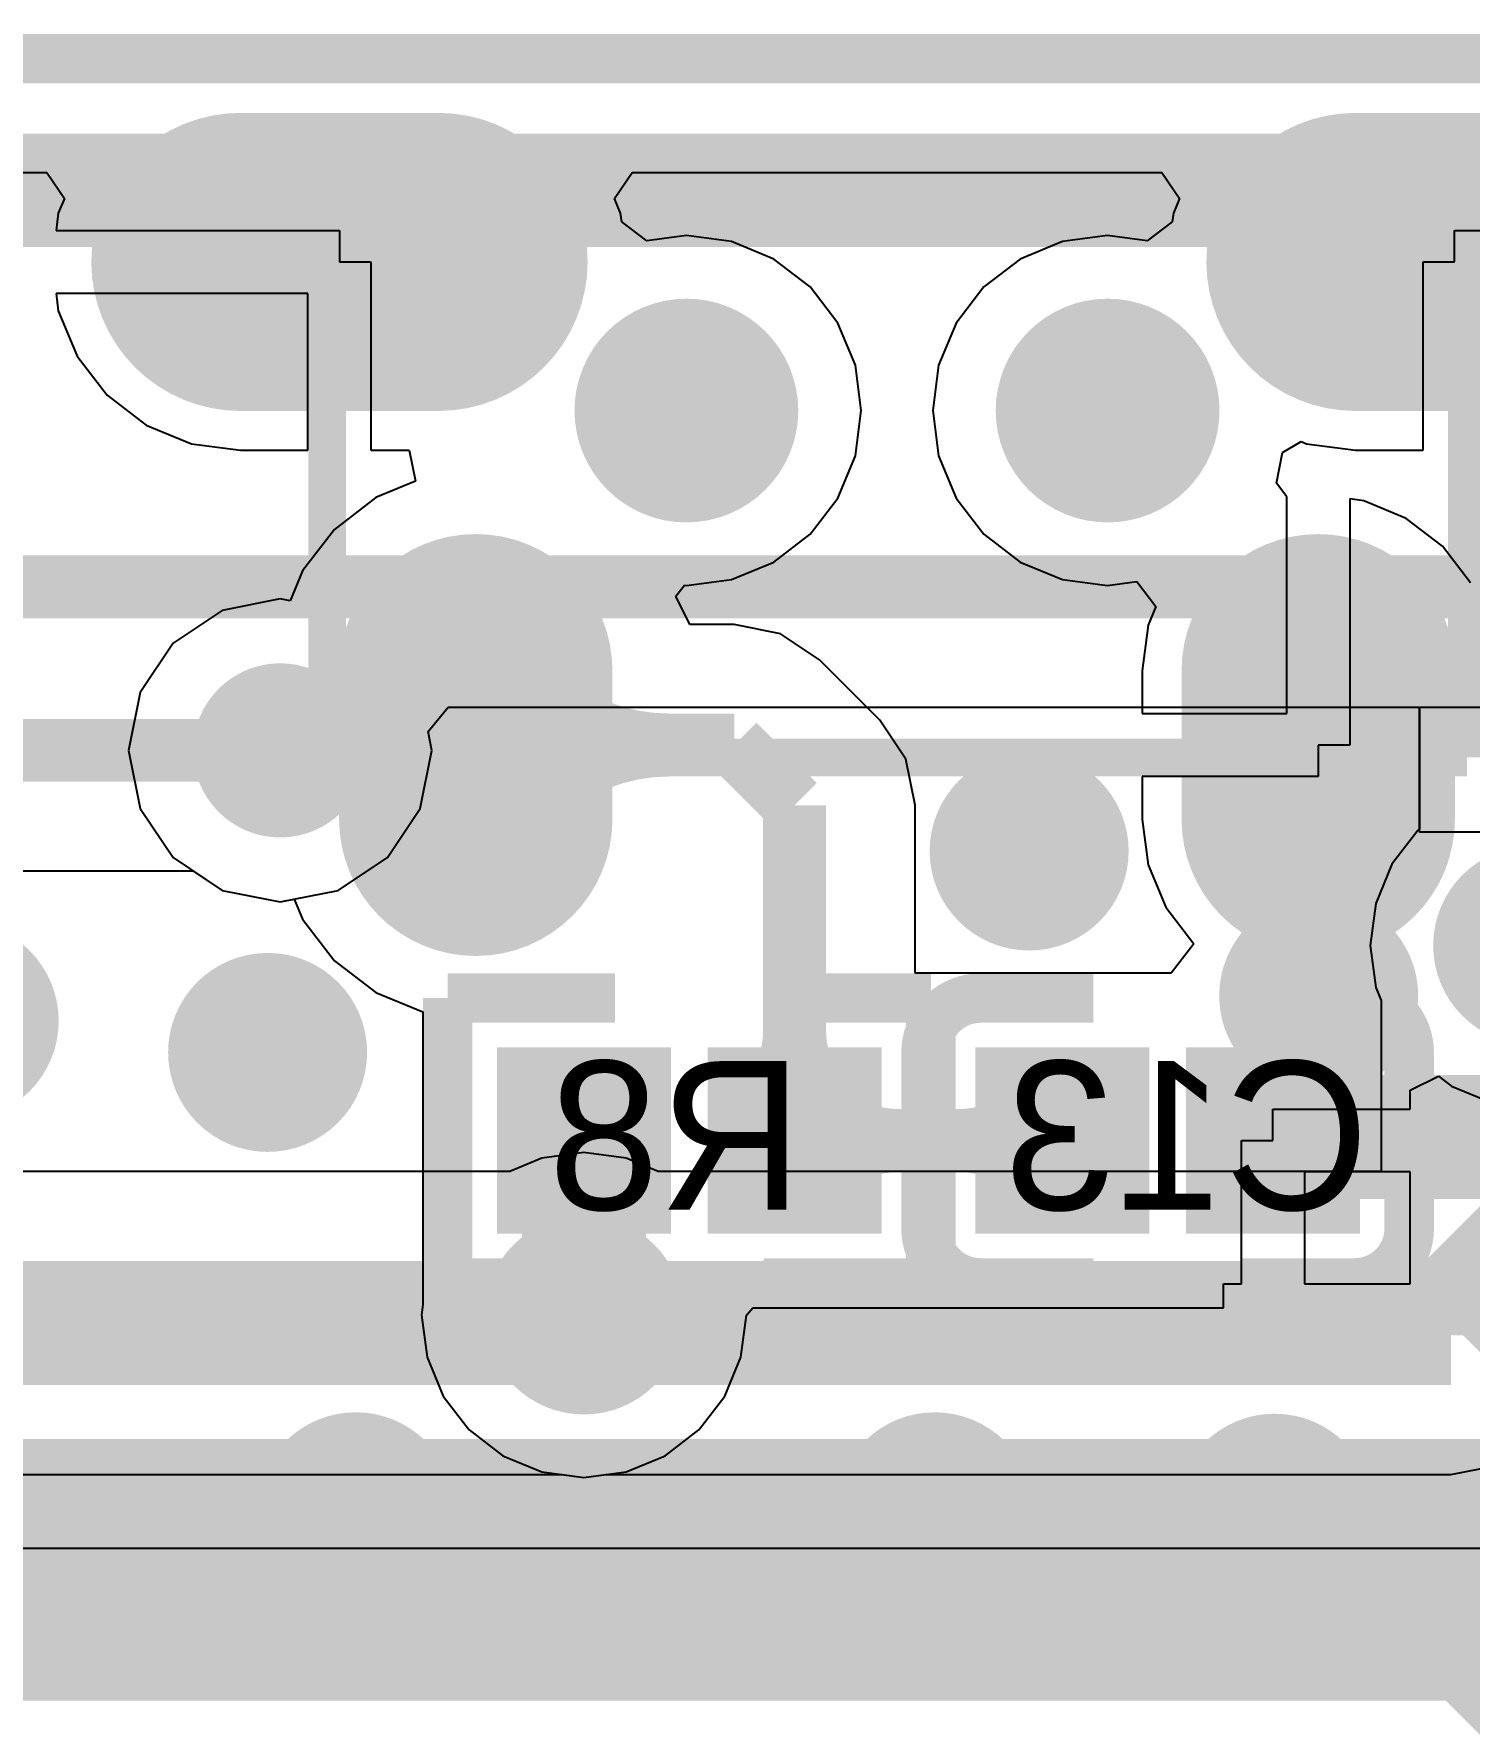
# Model space of a CAD drawing. Extents: x 81 to 196, y 150 to 213.
# Drawn here: x 136.25 to 142.04, y 206.3 to 213.14 of the extents above; entities that cross this region are included whole.
import ezdxf

# ---------------------------------------------------------------- set-up
doc = ezdxf.new("R2010")
doc.units = 0
doc.header["$MEASUREMENT"] = 0
for name, color, linetype in [('BOTTOMLAYER', 5, 'CONTINUOUS'), ('BOTTOMOVERLAY', 54, 'CONTINUOUS'), ('BOTTOMPASTE', 16, 'CONTINUOUS'), ('BOTTOMSOLDER', 6, 'CONTINUOUS'), ('KEEPOUTLAYER', 6, 'CONTINUOUS'), ('MULTILAYER', 9, 'CONTINUOUS'), ('TOPLAYER', 1, 'CONTINUOUS')]:
    doc.layers.add(name, color=color, linetype=linetype)

msp = doc.modelspace()

# ---------------------------------------------------------------- linework, layer by layer
at = {"layer": 'BOTTOMLAYER'}
for p, q in [((135.901471, 212.584515), (136.30448, 212.584515)), ((136.30448, 212.584515), (136.375038, 212.478917)), ((138.595293, 212.478917), (138.665852, 212.584515)), ((138.665852, 212.584515), (140.804504, 212.584515)), ((140.804504, 212.584515), (140.875063, 212.478917)), ((136.375038, 212.478917), (136.350573, 212.419854)), ((138.619758, 212.419854), (138.595293, 212.478917)), ((140.875063, 212.478917), (140.850595, 212.419849)), ((136.350573, 212.419854), (136.341378, 212.35002)), ((138.624308, 212.385305), (138.619758, 212.419854)), ((138.725064, 212.30799), (138.624308, 212.385305)), ((140.846046, 212.385288), (140.745289, 212.307973)), ((140.850595, 212.419849), (140.846046, 212.385288)), ((136.341378, 212.35002), (137.485166, 212.35002)), ((137.485166, 212.35002), (137.485166, 212.22302)), ((138.885181, 212.329072), (138.725064, 212.30799)), ((139.067916, 212.305013), (138.885181, 212.329072)), ((140.585172, 212.329055), (140.402437, 212.304996)), ((140.745289, 212.307973), (140.585172, 212.329055)), ((141.985187, 212.223015), (141.985187, 212.350015)), ((141.985187, 212.350015), (143.128975, 212.350015)), ((139.2382, 212.23448), (139.067916, 212.305013)), ((140.402437, 212.304996), (140.232153, 212.234462)), ((137.485166, 212.22302), (137.612166, 212.22302)), ((137.612166, 212.22302), (137.612166, 211.462513)), ((139.384425, 212.122278), (139.2382, 212.23448)), ((140.232153, 212.234462), (140.085928, 212.12226)), ((141.858187, 211.462508), (141.858187, 212.223015)), ((141.858187, 212.223015), (141.985187, 212.223015)), ((139.496627, 211.976053), (139.384425, 212.122278)), ((140.085928, 212.12226), (139.973726, 211.976035)), ((137.358166, 212.09602), (136.341378, 212.09602)), ((136.341378, 212.09602), (136.350573, 212.026185)), ((137.358166, 211.462513), (137.358166, 212.09602)), ((136.350573, 212.026185), (136.42655, 211.842766)), ((139.567161, 211.805769), (139.496627, 211.976053)), ((139.973726, 211.976035), (139.903192, 211.805751)), ((136.42655, 211.842766), (136.547408, 211.685261)), ((139.591219, 211.623034), (139.567161, 211.805769)), ((139.903192, 211.805751), (139.879134, 211.623016)), ((136.547408, 211.685261), (136.704913, 211.564403)), ((136.704913, 211.564403), (136.888332, 211.488426)), ((139.567161, 211.440298), (139.591219, 211.623034)), ((139.879134, 211.623016), (139.903192, 211.440281)), ((136.888332, 211.488426), (137.085167, 211.462513)), ((141.291346, 211.454248), (141.366334, 211.497542)), ((141.366334, 211.497542), (141.388353, 211.488421)), ((141.388353, 211.488421), (141.585188, 211.462508)), ((137.085167, 211.462513), (137.358166, 211.462513)), ((137.612166, 211.462513), (137.766616, 211.462513)), ((137.766616, 211.462513), (137.791391, 211.337952)), ((139.496627, 211.270014), (139.567161, 211.440298)), ((139.903192, 211.440281), (139.973726, 211.269996)), ((141.266568, 211.329684), (141.291346, 211.454248)), ((141.585188, 211.462508), (141.858187, 211.462508)), ((137.791391, 211.337952), (137.631731, 211.27182)), ((141.308173, 211.275463), (141.266108, 211.330283)), ((141.266108, 211.330283), (141.266568, 211.329684)), ((137.631731, 211.27182), (137.464617, 211.143588)), ((139.384425, 211.123789), (139.496627, 211.270014)), ((139.973726, 211.269996), (140.085928, 211.123771)), ((141.308173, 210.400016), (141.308173, 211.275463)), ((141.618955, 211.258894), (141.562173, 211.266369)), ((141.562173, 211.266369), (141.562173, 210.273016)), ((141.790212, 211.187957), (141.618955, 211.258894)), ((141.937273, 211.075115), (141.790212, 211.187957)), ((137.464617, 211.143588), (137.336385, 210.976474)), ((139.2382, 211.011587), (139.384425, 211.123789)), ((140.085928, 211.123771), (140.232153, 211.011569)), ((139.067916, 210.941054), (139.2382, 211.011587)), ((140.232153, 211.011569), (140.402437, 210.941036)), ((142.050115, 210.928052), (141.937273, 211.075115)), ((137.336385, 210.976474), (137.286147, 210.855189)), ((138.885181, 210.916995), (139.067916, 210.941054)), ((140.402437, 210.941036), (140.585172, 210.916977)), ((138.842877, 210.873271), (138.877231, 210.918041)), ((138.899049, 210.759368), (138.842877, 210.873271)), ((138.877231, 210.918041), (138.885181, 210.916995)), ((140.585172, 210.916977), (140.703023, 210.932494)), ((140.703023, 210.932494), (140.780336, 210.831737)), ((137.011865, 210.816614), (136.813399, 210.684001)), ((137.245974, 210.86318), (137.011865, 210.816614)), ((137.286147, 210.855189), (137.245974, 210.86318)), ((140.780336, 210.831737), (140.749294, 210.756797)), ((139.078564, 210.759368), (138.899049, 210.759368)), ((139.078576, 210.75937), (139.078564, 210.759368)), ((139.264692, 210.722347), (139.078576, 210.75937)), ((140.749294, 210.756797), (140.725098, 210.573015)), ((136.813399, 210.684001), (136.680786, 210.485535)), ((139.422475, 210.616922), (139.264692, 210.722347)), ((139.66587, 210.373526), (139.422475, 210.616922)), ((140.725098, 210.573015), (140.725098, 210.400016)), ((136.680786, 210.485535), (136.63422, 210.251426)), ((140.725098, 210.400016), (141.308173, 210.400016)), ((139.771295, 210.215744), (139.66587, 210.373526)), ((141.562173, 210.273016), (141.435173, 210.273016)), ((141.435173, 210.273016), (141.435173, 210.146016)), ((136.63422, 210.251426), (136.680786, 210.017317)), ((139.808318, 210.029628), (139.771295, 210.215744)), ((141.435173, 210.146016), (140.725098, 210.146016)), ((140.725098, 210.146016), (140.725098, 209.973017)), ((136.680786, 210.017317), (136.813399, 209.818851)), ((139.808316, 210.029615), (139.808318, 210.029628)), ((139.808316, 209.351626), (139.808316, 210.029615)), ((140.725098, 209.973017), (140.749294, 209.789235)), ((136.813399, 209.818851), (137.011865, 209.686238)), ((140.749294, 209.789235), (140.820232, 209.61798)), ((137.011865, 209.686238), (137.245974, 209.639672)), ((137.245974, 209.639672), (137.302677, 209.65095)), ((137.302677, 209.65095), (137.336385, 209.569573)), ((140.820232, 209.61798), (140.933074, 209.47092)), ((137.336385, 209.569573), (137.464617, 209.402459)), ((140.933074, 209.47092), (140.841537, 209.351623)), ((137.464617, 209.402459), (137.631731, 209.274227)), ((139.971971, 209.351626), (139.808316, 209.351626)), ((139.971971, 209.351623), (139.971971, 209.351626)), ((140.841537, 209.351623), (139.971971, 209.351623)), ((137.631731, 209.274227), (137.821972, 209.195426)), ((137.821972, 209.195426), (137.821972, 208.014824)), ((141.806374, 208.880364), (141.920278, 208.936534)), ((141.920278, 208.936534), (141.972772, 208.896255)), ((141.972772, 208.896255), (142.130889, 208.830758)), ((141.806374, 208.803623), (141.806374, 208.880364)), ((141.252374, 208.676623), (141.252374, 208.803623)), ((141.252374, 208.803623), (141.806374, 208.803623)), ((141.125374, 208.097623), (141.125374, 208.676623)), ((141.125374, 208.676623), (141.252374, 208.676623)), ((141.806374, 208.549623), (141.379374, 208.549623)), ((141.379374, 208.549623), (141.379374, 208.097623)), ((141.806374, 208.097623), (141.806374, 208.549623)), ((141.052372, 208.001624), (141.052372, 208.097623)), ((141.052372, 208.097623), (141.125374, 208.097623)), ((141.379374, 208.097623), (141.806374, 208.097623)), ((137.821972, 208.014824), (137.816364, 207.972223)), ((139.127578, 207.972221), (139.153364, 208.001626)), ((139.153364, 208.001626), (139.752375, 208.001626)), ((139.752375, 208.001626), (139.752375, 208.001624)), ((139.752375, 208.001624), (141.052372, 208.001624)), ((137.816364, 207.972223), (137.838703, 207.802538)), ((139.105239, 207.802538), (139.127578, 207.972221)), ((137.838703, 207.802538), (137.9042, 207.644421)), ((139.039742, 207.644421), (139.105239, 207.802538)), ((137.9042, 207.644421), (138.008388, 207.50864)), ((138.935554, 207.50864), (139.039742, 207.644421)), ((138.008388, 207.50864), (138.144169, 207.404452)), ((138.799773, 207.404452), (138.935554, 207.50864)), ((138.144169, 207.404452), (138.302286, 207.338955)), ((138.641656, 207.338955), (138.799773, 207.404452)), ((138.302286, 207.338955), (138.471971, 207.316616)), ((138.471971, 207.316616), (138.641656, 207.338955)), ((143.118843, 207.02937), (121.382587, 207.02937))]:
    msp.add_line(p, q, dxfattribs=at)
for points, const_width in [([(137.885165, 212.22302), (137.085167, 212.22302)], 1.000001), ([(142.385186, 212.223015), (141.585188, 212.223015)], 1.000001), ([(138.035182, 209.973024), (138.035182, 210.573023)], 0.900001), ([(141.435173, 209.973017), (141.435173, 210.573015)], 0.900001), ([(141.435173, 208.884822), (141.435173, 210.273016)], 0.499999), ([(139.078576, 210.273024), (137.245974, 210.273024)], 0.254), ([(139.321972, 210.029628), (139.078576, 210.273024)], 0.254), ([(139.321972, 208.676626), (139.321972, 210.029628)], 0.254), ([(141.252374, 208.702023), (141.435173, 208.884822)], 0.499999), ([(138.471971, 207.972223), (138.471971, 208.676626)], 0.499999), ([(141.252374, 208.676623), (141.266576, 208.690825)], 0.499999), ([(147.021977, 208.690825), (141.266576, 208.690825)], 0.499999), ([(140.376976, 208.676626), (140.402374, 208.702023)], 0.254), ([(140.376976, 208.676626), (139.321972, 208.676626)], 0.254), ([(138.465174, 207.965426), (138.471971, 207.972223)], 0.499999), ([(142.399974, 207.172225), (127.619374, 207.172225)], 0.599999), ([(142.399974, 207.172225), (132.343774, 207.172225)], 0.599999), ([(146.034374, 206.543026), (121.382574, 206.543026)], 0.254)]:
    msp.add_lwpolyline(points, dxfattribs=dict(at, const_width=const_width))
for points, const_width in [([(137.085167, 211.97302, 1), (137.085167, 212.473019, 1)], 0.499999), ([(137.885165, 211.97302, 1), (137.885165, 212.473019, 1)], 0.499999), ([(141.585188, 211.973015, 1), (141.585188, 212.473014, 1)], 0.499999), ([(142.385186, 211.973015, 1), (142.385186, 212.473014, 1)], 0.499999), ([(138.885181, 211.448033, 1), (138.885181, 211.798035, 1)], 0.349999), ([(140.585172, 211.448015, 1), (140.585172, 211.798017, 1)], 0.349999), ([(138.035182, 210.348022, 1), (138.035182, 210.798024, 1)], 0.449999), ([(141.435173, 210.348015, 1), (141.435173, 210.798016, 1)], 0.449999), ([(137.806788, 210.437918, 1), (137.806788, 210.564918, 1)], 0.127), ([(137.806788, 210.437918, 1), (137.806788, 210.564918, 1)], 0.127), ([(137.806788, 210.437918, 1), (137.806788, 210.564918, 1)], 0.127), ([(137.806788, 210.437918, 1), (137.806788, 210.564918, 1)], 0.127), ([(137.806788, 210.437918, 1), (137.806788, 210.564918, 1)], 0.127), ([(138.263577, 210.437918, 1), (138.263577, 210.564918, 1)], 0.127), ([(138.263577, 210.437918, 1), (138.263577, 210.564918, 1)], 0.127), ([(138.263577, 210.437918, 1), (138.263577, 210.564918, 1)], 0.127), ([(138.263577, 210.437918, 1), (138.263577, 210.564918, 1)], 0.127), ([(138.263577, 210.437918, 1), (138.263577, 210.564918, 1)], 0.127), ([(137.245974, 210.126428, 1), (137.245974, 210.376424, 1)], 0.249999), ([(137.255395, 210.209524, 1), (137.255395, 210.336524, 1)], 0.127), ([(137.255395, 210.209524, 1), (137.255395, 210.336524, 1)], 0.127), ([(137.255395, 210.209524, 1), (137.255395, 210.336524, 1)], 0.127), ([(137.255395, 210.209524, 1), (137.255395, 210.336524, 1)], 0.127), ([(137.255395, 210.209524, 1), (137.255395, 210.336524, 1)], 0.127), ([(137.255395, 210.209524, 1), (137.255395, 210.336524, 1)], 0.127), ([(137.255395, 210.209524, 1), (137.255395, 210.336524, 1)], 0.127), ([(137.255395, 210.209524, 1), (137.255395, 210.336524, 1)], 0.127), ([(137.255395, 210.209524, 1), (137.255395, 210.336524, 1)], 0.127), ([(137.255395, 210.209524, 1), (137.255395, 210.336524, 1)], 0.127), ([(137.595061, 210.209524, 1), (137.595061, 210.336524, 1)], 0.127), ([(137.595061, 210.209524, 1), (137.595061, 210.336524, 1)], 0.127), ([(137.595061, 210.209524, 1), (137.595061, 210.336524, 1)], 0.127), ([(137.595061, 210.209524, 1), (137.595061, 210.336524, 1)], 0.127), ([(137.595061, 210.209524, 1), (137.595061, 210.336524, 1)], 0.127), ([(138.035182, 209.748023, 1), (138.035182, 210.198025, 1)], 0.449999), ([(138.81497, 210.209524, 1), (138.81497, 210.336524, 1)], 0.127), ([(138.81497, 210.209524, 1), (138.81497, 210.336524, 1)], 0.127), ([(138.81497, 210.209524, 1), (138.81497, 210.336524, 1)], 0.127), ([(138.81497, 210.209524, 1), (138.81497, 210.336524, 1)], 0.127), ([(138.81497, 210.209524, 1), (138.81497, 210.336524, 1)], 0.127), ([(138.81497, 210.209524, 1), (138.81497, 210.336524, 1)], 0.127), ([(138.81497, 210.209524, 1), (138.81497, 210.336524, 1)], 0.127), ([(138.81497, 210.209524, 1), (138.81497, 210.336524, 1)], 0.127), ([(138.81497, 210.209524, 1), (138.81497, 210.336524, 1)], 0.127), ([(138.81497, 210.209524, 1), (138.81497, 210.336524, 1)], 0.127), ([(141.435173, 209.748016, 1), (141.435173, 210.198017, 1)], 0.449999), ([(137.332949, 210.100951, 1), (137.332949, 210.227951, 1)], 0.127), ([(137.332949, 210.100951, 1), (137.332949, 210.227951, 1)], 0.127), ([(137.332949, 210.100951, 1), (137.332949, 210.227951, 1)], 0.127), ([(137.332949, 210.100951, 1), (137.332949, 210.227951, 1)], 0.127), ([(137.332949, 210.100951, 1), (137.332949, 210.227951, 1)], 0.127), ([(137.806788, 209.981129, 1), (137.806788, 210.108129, 1)], 0.127), ([(137.806788, 209.981129, 1), (137.806788, 210.108129, 1)], 0.127), ([(137.806788, 209.981129, 1), (137.806788, 210.108129, 1)], 0.127), ([(137.806788, 209.981129, 1), (137.806788, 210.108129, 1)], 0.127), ([(137.806788, 209.981129, 1), (137.806788, 210.108129, 1)], 0.127), ([(138.263577, 209.981129, 1), (138.263577, 210.108129, 1)], 0.127), ([(138.263577, 209.981129, 1), (138.263577, 210.108129, 1)], 0.127), ([(138.263577, 209.981129, 1), (138.263577, 210.108129, 1)], 0.127), ([(138.263577, 209.981129, 1), (138.263577, 210.108129, 1)], 0.127), ([(138.263577, 209.981129, 1), (138.263577, 210.108129, 1)], 0.127), ([(140.268574, 209.695026, 1), (140.268574, 209.995026, 1)], 0.299999), ([(141.293751, 209.706596, 1), (141.293751, 209.956593, 1)], 0.249999), ([(141.293751, 209.706596, 1), (141.293751, 209.956593, 1)], 0.249999), ([(141.293751, 209.706596, 1), (141.293751, 209.956593, 1)], 0.249999), ([(141.293751, 209.706596, 1), (141.293751, 209.956593, 1)], 0.249999), ([(141.293751, 209.706596, 1), (141.293751, 209.956593, 1)], 0.249999), ([(141.576595, 209.706596, 1), (141.576595, 209.956593, 1)], 0.249999), ([(141.576595, 209.706596, 1), (141.576595, 209.956593, 1)], 0.249999), ([(141.576595, 209.706596, 1), (141.576595, 209.956593, 1)], 0.249999), ([(141.576595, 209.706596, 1), (141.576595, 209.956593, 1)], 0.249999), ([(141.576595, 209.706596, 1), (141.576595, 209.956593, 1)], 0.249999), ([(141.435173, 209.365177, 1), (141.435173, 209.615174, 1)], 0.249999), ([(141.435173, 209.365177, 1), (141.435173, 209.615174, 1)], 0.249999), ([(141.435173, 209.365177, 1), (141.435173, 209.615174, 1)], 0.249999), ([(141.435173, 209.365177, 1), (141.435173, 209.615174, 1)], 0.249999), ([(141.435173, 209.365177, 1), (141.435173, 209.615174, 1)], 0.249999), ([(141.435173, 209.365177, 1), (141.435173, 209.615174, 1)], 0.249999), ([(141.435173, 209.365177, 1), (141.435173, 209.615174, 1)], 0.249999), ([(141.435173, 209.365177, 1), (141.435173, 209.615174, 1)], 0.249999), ([(141.435173, 209.365177, 1), (141.435173, 209.615174, 1)], 0.249999), ([(141.435173, 209.365177, 1), (141.435173, 209.615174, 1)], 0.249999), ([(142.300574, 209.314026, 1), (142.300574, 209.614026, 1)], 0.299999), ([(141.436974, 209.110826, 1), (141.436974, 209.410826, 1)], 0.299999), ([(141.435173, 209.138652, 1), (141.435173, 209.388649, 1)], 0.249999), ([(141.435173, 209.138652, 1), (141.435173, 209.388649, 1)], 0.249999), ([(141.435173, 209.138652, 1), (141.435173, 209.388649, 1)], 0.249999), ([(141.435173, 209.138652, 1), (141.435173, 209.388649, 1)], 0.249999), ([(141.435173, 209.138652, 1), (141.435173, 209.388649, 1)], 0.249999), ([(137.195174, 208.882226, 1), (137.195174, 209.182226, 1)], 0.299999), ([(139.321972, 209.055784, 1), (139.321972, 209.182785, 1)], 0.127), ([(139.321972, 209.055784, 1), (139.321972, 209.182785, 1)], 0.127), ([(139.321972, 209.055784, 1), (139.321972, 209.182785, 1)], 0.127), ([(139.321972, 209.055784, 1), (139.321972, 209.182785, 1)], 0.127), ([(139.321972, 209.055784, 1), (139.321972, 209.182785, 1)], 0.127), ([(139.321972, 209.055784, 1), (139.321972, 209.182785, 1)], 0.127), ([(139.321972, 209.055784, 1), (139.321972, 209.182785, 1)], 0.127), ([(139.321972, 209.055784, 1), (139.321972, 209.182785, 1)], 0.127), ([(139.321972, 209.055784, 1), (139.321972, 209.182785, 1)], 0.127), ([(139.321972, 209.055784, 1), (139.321972, 209.182785, 1)], 0.127), ([(141.21702, 208.61198, 1), (141.21702, 208.861977, 1)], 0.249999), ([(141.21702, 208.61198, 1), (141.21702, 208.861977, 1)], 0.249999), ([(141.21702, 208.61198, 1), (141.21702, 208.861977, 1)], 0.249999), ([(141.21702, 208.61198, 1), (141.21702, 208.861977, 1)], 0.249999), ([(141.21702, 208.61198, 1), (141.21702, 208.861977, 1)], 0.249999), ([(139.199643, 208.760456, 1), (139.199643, 208.887456, 1)], 0.127), ([(139.199643, 208.760456, 1), (139.199643, 208.887456, 1)], 0.127), ([(139.199643, 208.760456, 1), (139.199643, 208.887456, 1)], 0.127), ([(139.199643, 208.760456, 1), (139.199643, 208.887456, 1)], 0.127), ([(139.199643, 208.760456, 1), (139.199643, 208.887456, 1)], 0.127), ([(139.444301, 208.760456, 1), (139.444301, 208.887456, 1)], 0.127), ([(139.444301, 208.760456, 1), (139.444301, 208.887456, 1)], 0.127), ([(139.444301, 208.760456, 1), (139.444301, 208.887456, 1)], 0.127), ([(139.444301, 208.760456, 1), (139.444301, 208.887456, 1)], 0.127), ([(139.444301, 208.760456, 1), (139.444301, 208.887456, 1)], 0.127), ([(139.444301, 208.735455, 1), (139.444301, 208.862455, 1)], 0.127), ([(139.444301, 208.735455, 1), (139.444301, 208.862455, 1)], 0.127), ([(139.444301, 208.735455, 1), (139.444301, 208.862455, 1)], 0.127), ([(139.444301, 208.735455, 1), (139.444301, 208.862455, 1)], 0.127), ([(139.444301, 208.735455, 1), (139.444301, 208.862455, 1)], 0.127), ([(140.280045, 208.735452, 1), (140.280045, 208.862452, 1)], 0.127), ([(140.280045, 208.735452, 1), (140.280045, 208.862452, 1)], 0.127), ([(140.280045, 208.735452, 1), (140.280045, 208.862452, 1)], 0.127), ([(140.280045, 208.735452, 1), (140.280045, 208.862452, 1)], 0.127), ([(140.280045, 208.735452, 1), (140.280045, 208.862452, 1)], 0.127), ([(139.739629, 208.613126, 1), (139.739629, 208.740126, 1)], 0.127), ([(139.739629, 208.613126, 1), (139.739629, 208.740126, 1)], 0.127), ([(139.739629, 208.613126, 1), (139.739629, 208.740126, 1)], 0.127), ([(139.739629, 208.613126, 1), (139.739629, 208.740126, 1)], 0.127), ([(139.739629, 208.613126, 1), (139.739629, 208.740126, 1)], 0.127), ([(139.739629, 208.613126, 1), (139.739629, 208.740126, 1)], 0.127), ([(139.739629, 208.613126, 1), (139.739629, 208.740126, 1)], 0.127), ([(139.739629, 208.613126, 1), (139.739629, 208.740126, 1)], 0.127), ([(139.739629, 208.613126, 1), (139.739629, 208.740126, 1)], 0.127), ([(139.739629, 208.613126, 1), (139.739629, 208.740126, 1)], 0.127), ([(139.984711, 208.613126, 1), (139.984711, 208.740126, 1)], 0.127), ([(139.984711, 208.613126, 1), (139.984711, 208.740126, 1)], 0.127), ([(139.984711, 208.613126, 1), (139.984711, 208.740126, 1)], 0.127), ([(139.984711, 208.613126, 1), (139.984711, 208.740126, 1)], 0.127), ([(139.984711, 208.613126, 1), (139.984711, 208.740126, 1)], 0.127), ([(139.984721, 208.613126, 1), (139.984721, 208.740126, 1)], 0.127), ([(139.984721, 208.613126, 1), (139.984721, 208.740126, 1)], 0.127), ([(139.984721, 208.613126, 1), (139.984721, 208.740126, 1)], 0.127), ([(139.984721, 208.613126, 1), (139.984721, 208.740126, 1)], 0.127), ([(139.984721, 208.613126, 1), (139.984721, 208.740126, 1)], 0.127), ([(139.444301, 208.490797, 1), (139.444301, 208.617797, 1)], 0.127), ([(139.444301, 208.490797, 1), (139.444301, 208.617797, 1)], 0.127), ([(139.444301, 208.490797, 1), (139.444301, 208.617797, 1)], 0.127), ([(139.444301, 208.490797, 1), (139.444301, 208.617797, 1)], 0.127), ([(139.444301, 208.490797, 1), (139.444301, 208.617797, 1)], 0.127), ([(140.280045, 208.490795, 1), (140.280045, 208.617795, 1)], 0.127), ([(140.280045, 208.490795, 1), (140.280045, 208.617795, 1)], 0.127), ([(140.280045, 208.490795, 1), (140.280045, 208.617795, 1)], 0.127), ([(140.280045, 208.490795, 1), (140.280045, 208.617795, 1)], 0.127), ([(140.280045, 208.490795, 1), (140.280045, 208.617795, 1)], 0.127), ([(138.471971, 207.822223, 1), (138.471971, 208.122223, 1)], 0.299999), ([(137.550774, 207.028026, 1), (137.550774, 207.328026, 1)], 0.299999), ([(139.887574, 207.028026, 1), (139.887574, 207.328026, 1)], 0.299999), ([(141.259174, 207.022225, 1), (141.259174, 207.322224, 1)], 0.299999)]:
    msp.add_lwpolyline(points, format="xyb", close=True, dxfattribs=dict(at, const_width=const_width))
for points, const_width in [([(137.806788, 210.501418, -0.198912), (137.255395, 210.273024)], 0.254), ([(137.806788, 210.501418, -0.198912), (137.255395, 210.273024)], 0.254), ([(137.806788, 210.501418, -0.198912), (137.255395, 210.273024)], 0.254), ([(137.806788, 210.501418, -0.198912), (137.255395, 210.273024)], 0.254), ([(137.806788, 210.501418, -0.198912), (137.255395, 210.273024)], 0.254), ([(138.81497, 210.273024, -0.198912), (138.263577, 210.501418)], 0.254), ([(138.81497, 210.273024, -0.198912), (138.263577, 210.501418)], 0.254), ([(138.81497, 210.273024, -0.198912), (138.263577, 210.501418)], 0.254), ([(138.81497, 210.273024, -0.198912), (138.263577, 210.501418)], 0.254), ([(138.81497, 210.273024, -0.198912), (138.263577, 210.501418)], 0.254), ([(137.255395, 210.273024, -0.198912), (137.806788, 210.044629)], 0.254), ([(137.255395, 210.273024, -0.198912), (137.806788, 210.044629)], 0.254), ([(137.255395, 210.273024, -0.198912), (137.806788, 210.044629)], 0.254), ([(137.255395, 210.273024, -0.198912), (137.806788, 210.044629)], 0.254), ([(137.255395, 210.273024, -0.198912), (137.806788, 210.044629)], 0.254), ([(137.332949, 210.164451, -0.198912), (137.595061, 210.273024)], 0.254), ([(137.332949, 210.164451, -0.198912), (137.595061, 210.273024)], 0.254), ([(137.332949, 210.164451, -0.198912), (137.595061, 210.273024)], 0.254), ([(137.332949, 210.164451, -0.198912), (137.595061, 210.273024)], 0.254), ([(137.332949, 210.164451, -0.198912), (137.595061, 210.273024)], 0.254), ([(138.263577, 210.044629, -0.198912), (138.81497, 210.273024)], 0.254), ([(138.263577, 210.044629, -0.198912), (138.81497, 210.273024)], 0.254), ([(138.263577, 210.044629, -0.198912), (138.81497, 210.273024)], 0.254), ([(138.263577, 210.044629, -0.198912), (138.81497, 210.273024)], 0.254), ([(138.263577, 210.044629, -0.198912), (138.81497, 210.273024)], 0.254), ([(141.293751, 209.831594, -0.198912), (141.435173, 209.490175)], 0.499999), ([(141.293751, 209.831594, -0.198912), (141.435173, 209.490175)], 0.499999), ([(141.293751, 209.831594, -0.198912), (141.435173, 209.490175)], 0.499999), ([(141.293751, 209.831594, -0.198912), (141.435173, 209.490175)], 0.499999), ([(141.293751, 209.831594, -0.198912), (141.435173, 209.490175)], 0.499999), ([(141.435173, 209.490175, -0.198912), (141.576595, 209.831594)], 0.499999), ([(141.435173, 209.490175, -0.198912), (141.576595, 209.831594)], 0.499999), ([(141.435173, 209.490175, -0.198912), (141.576595, 209.831594)], 0.499999), ([(141.435173, 209.490175, -0.198912), (141.576595, 209.831594)], 0.499999), ([(141.435173, 209.490175, -0.198912), (141.576595, 209.831594)], 0.499999), ([(141.435173, 209.26365, -0.198912), (141.21702, 208.736979)], 0.499999), ([(141.435173, 209.26365, -0.198912), (141.21702, 208.736979)], 0.499999), ([(141.435173, 209.26365, -0.198912), (141.21702, 208.736979)], 0.499999), ([(141.435173, 209.26365, -0.198912), (141.21702, 208.736979)], 0.499999), ([(141.435173, 209.26365, -0.198912), (141.21702, 208.736979)], 0.499999), ([(139.321972, 209.119285, -0.198912), (139.199643, 208.823956)], 0.254), ([(139.321972, 209.119285, -0.198912), (139.199643, 208.823956)], 0.254), ([(139.321972, 209.119285, -0.198912), (139.199643, 208.823956)], 0.254), ([(139.321972, 209.119285, -0.198912), (139.199643, 208.823956)], 0.254), ([(139.321972, 209.119285, -0.198912), (139.199643, 208.823956)], 0.254), ([(139.444301, 208.823956, -0.198912), (139.321972, 209.119285)], 0.254), ([(139.444301, 208.823956, -0.198912), (139.321972, 209.119285)], 0.254), ([(139.444301, 208.823956, -0.198912), (139.321972, 209.119285)], 0.254), ([(139.444301, 208.823956, -0.198912), (139.321972, 209.119285)], 0.254), ([(139.444301, 208.823956, -0.198912), (139.321972, 209.119285)], 0.254), ([(139.739629, 208.676626, -0.198912), (139.444301, 208.798955)], 0.254), ([(139.739629, 208.676626, -0.198912), (139.444301, 208.798955)], 0.254), ([(139.739629, 208.676626, -0.198912), (139.444301, 208.798955)], 0.254), ([(139.739629, 208.676626, -0.198912), (139.444301, 208.798955)], 0.254), ([(139.739629, 208.676626, -0.198912), (139.444301, 208.798955)], 0.254), ([(140.280045, 208.798952, -0.198912), (139.984721, 208.676626)], 0.254), ([(140.280045, 208.798952, -0.198912), (139.984721, 208.676626)], 0.254), ([(140.280045, 208.798952, -0.198912), (139.984721, 208.676626)], 0.254), ([(140.280045, 208.798952, -0.198912), (139.984721, 208.676626)], 0.254), ([(140.280045, 208.798952, -0.198912), (139.984721, 208.676626)], 0.254), ([(139.444301, 208.554297, -0.198912), (139.739629, 208.676626)], 0.254), ([(139.444301, 208.554297, -0.198912), (139.739629, 208.676626)], 0.254), ([(139.444301, 208.554297, -0.198912), (139.739629, 208.676626)], 0.254), ([(139.444301, 208.554297, -0.198912), (139.739629, 208.676626)], 0.254), ([(139.444301, 208.554297, -0.198912), (139.739629, 208.676626)], 0.254), ([(139.984711, 208.676626, -0.198912), (140.280045, 208.554295)], 0.254), ([(139.984711, 208.676626, -0.198912), (140.280045, 208.554295)], 0.254), ([(139.984711, 208.676626, -0.198912), (140.280045, 208.554295)], 0.254), ([(139.984711, 208.676626, -0.198912), (140.280045, 208.554295)], 0.254), ([(139.984711, 208.676626, -0.198912), (140.280045, 208.554295)], 0.254)]:
    msp.add_lwpolyline(points, format="xyb", dxfattribs=dict(at, const_width=const_width))
for points in [[(191.144774, 212.283426), (191.144774, 212.740626), (107.604174, 212.283426), (107.604174, 212.740626)], [(138.77197, 209.001627), (138.171972, 209.001627), (138.77197, 208.351625), (138.171972, 208.351625)], [(139.621971, 209.001627), (139.021972, 209.001627), (139.621971, 208.351625), (139.021972, 208.351625)], [(140.102374, 208.351623), (140.702373, 208.351623), (140.102374, 209.001624), (140.702373, 209.001624)], [(140.952375, 208.351623), (141.552374, 208.351623), (140.952375, 209.001624), (141.552374, 209.001624)]]:
    msp.add_solid(points, dxfattribs=at)
at = {"layer": 'BOTTOMOVERLAY'}
for points, const_width in [([(137.435174, 212.523024), (142.03518, 212.523034)], 0.1524), ([(137.435179, 210.223024), (137.435174, 212.523024)], 0.1524), ([(142.035172, 210.223026), (142.03518, 212.523034)], 0.1524), ([(137.435179, 210.223024), (142.035172, 210.223026)], 0.1524), ([(137.921975, 208.101623), (137.921975, 209.251624)], 0.2), ([(138.596975, 209.251624), (137.921975, 209.251624)], 0.2), ([(139.871973, 209.251624), (139.196973, 209.251624)], 0.2), ([(139.871973, 208.101623), (139.871973, 209.251624)], 0.2), ([(140.527377, 209.251624), (140.077376, 209.251624)], 0.2), ([(141.577375, 209.251626), (141.127373, 209.251626)], 0.2), ([(139.852377, 208.321625), (139.852377, 209.031621)], 0.2), ([(141.802371, 208.321631), (141.802371, 209.031627)], 0.2), ([(138.596975, 208.101623), (137.921975, 208.101623)], 0.2), ([(139.871973, 208.101623), (139.196973, 208.101623)], 0.2), ([(140.527375, 208.101626), (140.077373, 208.101626)], 0.2), ([(141.577373, 208.101628), (141.127371, 208.101628)], 0.2), ([(143.265774, 207.940026), (107.985174, 207.940026)], 0.1)]:
    msp.add_lwpolyline(points, dxfattribs=dict(at, const_width=const_width))
at = {"layer": 'BOTTOMOVERLAY', "const_width": 0.2}
for points in [[(139.852372, 209.031621, -0.414214), (140.072372, 209.251621)], [(141.582371, 209.251629, -0.414214), (141.802371, 209.031629)], [(140.072372, 208.101626, -0.414214), (139.852372, 208.321625)], [(141.802371, 208.321628, -0.414214), (141.582371, 208.101628)]]:
    msp.add_lwpolyline(points, format="xyb", dxfattribs=at)
at = {"layer": 'BOTTOMOVERLAY', "const_width": 0.1}
for points in [[(140.072372, 209.201621, 1), (140.072372, 209.301621, 1)], [(141.582371, 209.201629, 1), (141.582371, 209.301629, 1)], [(139.852372, 208.981622, 1), (139.852372, 209.081621, 1)], [(141.802371, 208.981629, 1), (141.802371, 209.081629, 1)], [(139.852372, 208.271626, 1), (139.852372, 208.371625, 1)], [(141.802371, 208.271628, 1), (141.802371, 208.371628, 1)], [(140.072372, 208.051626, 1), (140.072372, 208.151626, 1)], [(141.582371, 208.051629, 1), (141.582371, 208.151628, 1)]]:
    msp.add_lwpolyline(points, format="xyb", close=True, dxfattribs=at)
at = {"layer": 'BOTTOMPASTE'}
for points, const_width in [([(137.885165, 212.22302), (137.085167, 212.22302)], 1.000001), ([(142.385186, 212.223015), (141.585188, 212.223015)], 1.000001), ([(138.035182, 209.973024), (138.035182, 210.573023)], 0.900001), ([(141.435173, 209.973017), (141.435173, 210.573015)], 0.900001)]:
    msp.add_lwpolyline(points, dxfattribs=dict(at, const_width=const_width))
for points, const_width in [([(137.085167, 211.97302, 1), (137.085167, 212.473019, 1)], 0.499999), ([(137.885165, 211.97302, 1), (137.885165, 212.473019, 1)], 0.499999), ([(141.585188, 211.973015, 1), (141.585188, 212.473014, 1)], 0.499999), ([(142.385186, 211.973015, 1), (142.385186, 212.473014, 1)], 0.499999), ([(138.035182, 210.348022, 1), (138.035182, 210.798024, 1)], 0.449999), ([(141.435173, 210.348015, 1), (141.435173, 210.798016, 1)], 0.449999), ([(138.035182, 209.748023, 1), (138.035182, 210.198025, 1)], 0.449999), ([(141.435173, 209.748016, 1), (141.435173, 210.198017, 1)], 0.449999)]:
    msp.add_lwpolyline(points, format="xyb", close=True, dxfattribs=dict(at, const_width=const_width))
for points in [[(138.77197, 209.001627), (138.171972, 209.001627), (138.77197, 208.351625), (138.171972, 208.351625)], [(139.621971, 209.001627), (139.021972, 209.001627), (139.621971, 208.351625), (139.021972, 208.351625)], [(140.102374, 208.351623), (140.702373, 208.351623), (140.102374, 209.001624), (140.702373, 209.001624)], [(140.952375, 208.351623), (141.552374, 208.351623), (140.952375, 209.001624), (141.552374, 209.001624)]]:
    msp.add_solid(points, dxfattribs=at)
at = {"layer": 'BOTTOMSOLDER'}
for points, const_width in [([(137.885165, 212.22302), (137.085167, 212.22302)], 1.203201), ([(142.385186, 212.223015), (141.585188, 212.223015)], 1.203201), ([(138.035182, 209.973024), (138.035182, 210.573023)], 1.103201), ([(141.435173, 209.973017), (141.435173, 210.573015)], 1.103201)]:
    msp.add_lwpolyline(points, dxfattribs=dict(at, const_width=const_width))
for points, const_width in [([(137.085167, 211.92222, 1), (137.085167, 212.523819, 1)], 0.601599), ([(137.885165, 211.92222, 1), (137.885165, 212.523819, 1)], 0.601599), ([(141.585188, 211.922215, 1), (141.585188, 212.523814, 1)], 0.601599), ([(142.385186, 211.922215, 1), (142.385186, 212.523814, 1)], 0.601599), ([(138.885181, 211.397233, 1), (138.885181, 211.848835, 1)], 0.451599), ([(140.585172, 211.397215, 1), (140.585172, 211.848817, 1)], 0.451599), ([(138.035182, 210.297222, 1), (138.035182, 210.848824, 1)], 0.551599), ([(141.435173, 210.297215, 1), (141.435173, 210.848816, 1)], 0.551599), ([(137.245974, 210.075628, 1), (137.245974, 210.427224, 1)], 0.351599), ([(138.035182, 209.697223, 1), (138.035182, 210.248825, 1)], 0.551599), ([(141.435173, 209.697216, 1), (141.435173, 210.248817, 1)], 0.551599), ([(140.268574, 209.644226, 1), (140.268574, 210.045826, 1)], 0.401599), ([(142.300574, 209.263226, 1), (142.300574, 209.664826, 1)], 0.401599), ([(141.436974, 209.060026, 1), (141.436974, 209.461626, 1)], 0.401599), ([(135.950574, 208.958426, 1), (135.950574, 209.360026, 1)], 0.401599), ([(137.195174, 208.831426, 1), (137.195174, 209.233026, 1)], 0.401599), ([(138.471971, 207.771423, 1), (138.471971, 208.173023, 1)], 0.401599), ([(137.550774, 206.977226, 1), (137.550774, 207.378826, 1)], 0.401599), ([(139.887574, 206.977226, 1), (139.887574, 207.378826, 1)], 0.401599), ([(141.259174, 206.971425, 1), (141.259174, 207.373024, 1)], 0.401599), ([(142.402174, 206.971425, 1), (142.402174, 207.373024, 1)], 0.401599)]:
    msp.add_lwpolyline(points, format="xyb", close=True, dxfattribs=dict(at, const_width=const_width))
for points in [[(138.82277, 209.052427), (138.121172, 209.052427), (138.82277, 208.300825), (138.121172, 208.300825)], [(139.672771, 209.052427), (138.971172, 209.052427), (139.672771, 208.300825), (138.971172, 208.300825)], [(140.051574, 208.300823), (140.753173, 208.300823), (140.051574, 209.052424), (140.753173, 209.052424)], [(140.901575, 208.300823), (141.603174, 208.300823), (140.901575, 209.052424), (141.603174, 209.052424)]]:
    msp.add_solid(points, dxfattribs=at)
at = {"layer": 'KEEPOUTLAYER', "const_width": 0.2}
msp.add_lwpolyline([(144.865227, 213.043331), (106.715174, 213.043331)], dxfattribs=at)
at = {"layer": 'MULTILAYER'}
for points, const_width in [([(137.245974, 210.126428, 1), (137.245974, 210.376424, 1)], 0.249999), ([(142.300574, 209.314026, 1), (142.300574, 209.614026, 1)], 0.299999), ([(138.471971, 207.822223, 1), (138.471971, 208.122223, 1)], 0.299999), ([(137.550774, 207.028026, 1), (137.550774, 207.328026, 1)], 0.299999), ([(139.887574, 207.028026, 1), (139.887574, 207.328026, 1)], 0.299999), ([(141.259174, 207.022225, 1), (141.259174, 207.322224, 1)], 0.299999)]:
    msp.add_lwpolyline(points, format="xyb", close=True, dxfattribs=dict(at, const_width=const_width))
at = {"layer": 'TOPLAYER'}
for p, q in [((137.842635, 210.327308), (137.923204, 210.425482)), ((137.923204, 210.425482), (141.842655, 210.425482)), ((141.842655, 210.425482), (141.843374, 210.423747)), ((141.843374, 210.423747), (141.843371, 210.423747)), ((141.843371, 210.423747), (141.843374, 210.423745)), ((141.843374, 210.42375), (141.845106, 210.425482)), ((141.843374, 209.921226), (141.843374, 210.42375)), ((141.843374, 210.423745), (141.843374, 209.932506)), ((141.845106, 210.425482), (143.18787, 210.425482)), ((137.857728, 210.251426), (137.842635, 210.327308)), ((137.811162, 210.017317), (137.857728, 210.251426)), ((137.678549, 209.818851), (137.811162, 210.017317)), ((141.836991, 209.927609), (141.732803, 209.791828)), ((141.843374, 209.932506), (141.836991, 209.927609)), ((143.156127, 209.921226), (141.843374, 209.921226)), ((137.480083, 209.686238), (137.678549, 209.818851)), ((141.732803, 209.791828), (141.667306, 209.633711)), ((132.378145, 209.765082), (136.893869, 209.765082)), ((136.893869, 209.765082), (137.011865, 209.686238)), ((137.011865, 209.686238), (137.245974, 209.639672)), ((137.245974, 209.639672), (137.480083, 209.686238)), ((141.667306, 209.633711), (141.644967, 209.464026)), ((141.644967, 209.464026), (141.667306, 209.294341)), ((141.667306, 209.294341), (141.68882, 209.242403)), ((141.68882, 209.242403), (141.68882, 208.55178)), ((138.471971, 208.62783), (138.302286, 208.605491)), ((138.641656, 208.605491), (138.471971, 208.62783)), ((138.172622, 208.55178), (132.369174, 208.55178)), ((138.302286, 208.605491), (138.172622, 208.55178)), ((138.77132, 208.55178), (138.641656, 208.605491)), ((141.68882, 208.55178), (138.77132, 208.55178)), ((121.2699, 207.328272), (138.383434, 207.328272)), ((138.383434, 207.328272), (138.471971, 207.316616)), ((138.471971, 207.316616), (138.560508, 207.328272)), ((138.560508, 207.328272), (141.970374, 207.328272)), ((141.970374, 207.328272), (142.204483, 207.374838))]:
    msp.add_line(p, q, dxfattribs=at)
for points, const_width in [([(142.757774, 210.911826), (109.051974, 210.911826)], 0.254), ([(137.245974, 210.251426), (131.556374, 210.251426)], 0.254), ([(141.970374, 207.940026), (142.300574, 208.270226)], 0.499999), ([(141.970374, 207.940026), (112.557174, 207.940026)], 0.499999), ([(142.148174, 206.924026), (122.082174, 206.924026)], 1.000001), ([(142.833974, 206.238226), (142.148174, 206.924026)], 1.000001)]:
    msp.add_lwpolyline(points, dxfattribs=dict(at, const_width=const_width))
at = {"layer": 'TOPLAYER', "const_width": 0.254}
for points in [[(137.158999, 210.338401, -0.198912), (136.949028, 210.251426)], [(137.158999, 210.338401, -0.198912), (136.949028, 210.251426)], [(137.158999, 210.338401, -0.198912), (136.949028, 210.251426)], [(137.158999, 210.338401, -0.198912), (136.949028, 210.251426)], [(137.158999, 210.338401, -0.198912), (136.949028, 210.251426)], [(136.949028, 210.251426, -0.198912), (137.158999, 210.164451)], [(136.949028, 210.251426, -0.198912), (137.158999, 210.164451)], [(136.949028, 210.251426, -0.198912), (137.158999, 210.164451)], [(136.949028, 210.251426, -0.198912), (137.158999, 210.164451)], [(136.949028, 210.251426, -0.198912), (137.158999, 210.164451)]]:
    msp.add_lwpolyline(points, format="xyb", dxfattribs=at)
at = {"layer": 'TOPLAYER'}
for points, const_width in [([(137.245974, 210.126428, 1), (137.245974, 210.376424, 1)], 0.249999), ([(137.158999, 210.274901, 1), (137.158999, 210.401901, 1)], 0.127), ([(137.158999, 210.274901, 1), (137.158999, 210.401901, 1)], 0.127), ([(137.158999, 210.274901, 1), (137.158999, 210.401901, 1)], 0.127), ([(137.158999, 210.274901, 1), (137.158999, 210.401901, 1)], 0.127), ([(137.158999, 210.274901, 1), (137.158999, 210.401901, 1)], 0.127), ([(136.949028, 210.187926, 1), (136.949028, 210.314926, 1)], 0.127), ([(136.949028, 210.187926, 1), (136.949028, 210.314926, 1)], 0.127), ([(136.949028, 210.187926, 1), (136.949028, 210.314926, 1)], 0.127), ([(136.949028, 210.187926, 1), (136.949028, 210.314926, 1)], 0.127), ([(136.949028, 210.187926, 1), (136.949028, 210.314926, 1)], 0.127), ([(136.949028, 210.187926, 1), (136.949028, 210.314926, 1)], 0.127), ([(136.949028, 210.187926, 1), (136.949028, 210.314926, 1)], 0.127), ([(136.949028, 210.187926, 1), (136.949028, 210.314926, 1)], 0.127), ([(136.949028, 210.187926, 1), (136.949028, 210.314926, 1)], 0.127), ([(136.949028, 210.187926, 1), (136.949028, 210.314926, 1)], 0.127), ([(137.158999, 210.100951, 1), (137.158999, 210.227951, 1)], 0.127), ([(137.158999, 210.100951, 1), (137.158999, 210.227951, 1)], 0.127), ([(137.158999, 210.100951, 1), (137.158999, 210.227951, 1)], 0.127), ([(137.158999, 210.100951, 1), (137.158999, 210.227951, 1)], 0.127), ([(137.158999, 210.100951, 1), (137.158999, 210.227951, 1)], 0.127), ([(142.300574, 209.314026, 1), (142.300574, 209.614026, 1)], 0.299999), ([(138.471971, 207.822223, 1), (138.471971, 208.122223, 1)], 0.299999), ([(137.550774, 207.028026, 1), (137.550774, 207.328026, 1)], 0.299999), ([(139.887574, 207.028026, 1), (139.887574, 207.328026, 1)], 0.299999), ([(141.259174, 207.022225, 1), (141.259174, 207.322224, 1)], 0.299999)]:
    msp.add_lwpolyline(points, format="xyb", close=True, dxfattribs=dict(at, const_width=const_width))

# ---------------------------------------------------------------- texts
at = {"layer": 'BOTTOMOVERLAY', "text_generation_flag": 2}
for s, p in [('R8', (139.354174, 208.397226)), ('C13', (141.640174, 208.397226))]:
    msp.add_text(s, height=0.599999, dxfattribs=at).set_placement(p)

doc.saveas('drawing.dxf')
